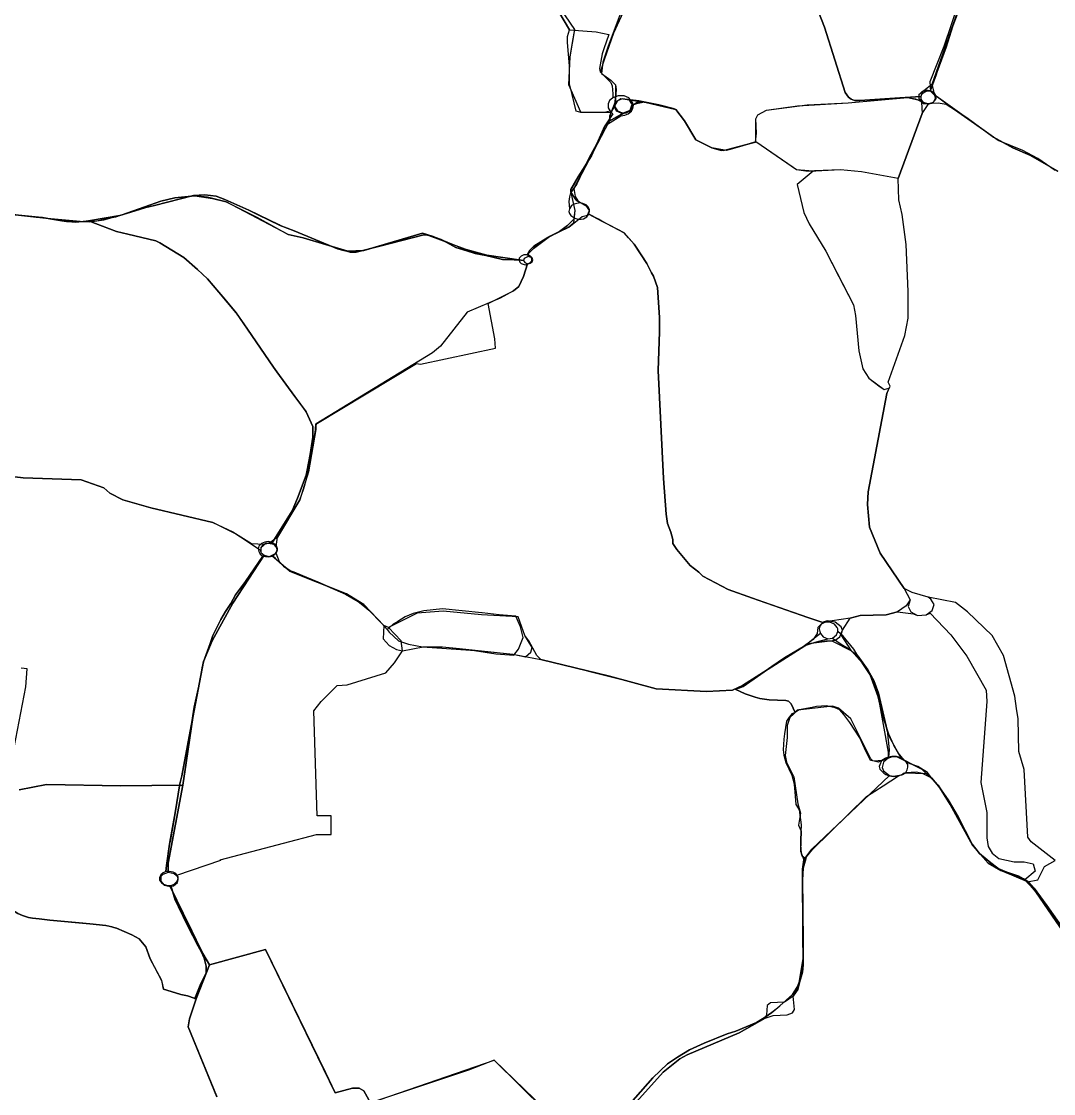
# Model space of a CAD drawing. Extents: x -9.485 to -9.313, y 38.677 to 38.767.
# Drawn here: x -9.35776 to -9.34225, y 38.70017 to 38.71628 of the extents above; entities that cross this region are included whole.
import ezdxf

# ---------------------------------------------------------------- set-up
doc = ezdxf.new("R2010")
doc.units = 0

msp = doc.modelspace()

# ---------------------------------------------------------------- linework, layer by layer
at = {"layer": 'carreira_autocarro'}
for points in [[(-9.349869, 38.717427), (-9.349858, 38.717164), (-9.349838, 38.717034), (-9.349788, 38.716714), (-9.349778, 38.716624), (-9.349738, 38.716554), (-9.349678, 38.716424), (-9.349518, 38.716154), (-9.349118, 38.716124), (-9.348928, 38.716084), (-9.349002, 38.71587)], [(-9.344043, 38.715389), (-9.343998, 38.715514), (-9.343858, 38.715894), (-9.343758, 38.716214), (-9.343678, 38.716424), (-9.343608, 38.716564), (-9.343568, 38.716634), (-9.343368, 38.716724), (-9.343298, 38.716734), (-9.343228, 38.716764), (-9.343188, 38.716804), (-9.343178, 38.716854), (-9.343188, 38.716884), (-9.343138, 38.716984), (-9.343128, 38.717104), (-9.343098, 38.717174), (-9.343058, 38.717244), (-9.342998, 38.717294), (-9.342898, 38.717354), (-9.342699, 38.717417)], [(-9.342662, 38.71743), (-9.342678, 38.717424), (-9.342898, 38.717354), (-9.342998, 38.717294), (-9.343058, 38.717244), (-9.343098, 38.717174), (-9.343128, 38.717104), (-9.343228, 38.717014), (-9.343288, 38.716924), (-9.343348, 38.716914), (-9.343398, 38.716894), (-9.343438, 38.716864), (-9.343458, 38.716824), (-9.343458, 38.716784), (-9.343528, 38.716734), (-9.343568, 38.716634), (-9.343608, 38.716564), (-9.343678, 38.716424), (-9.343758, 38.716214), (-9.343858, 38.715894), (-9.343998, 38.715514), (-9.344011, 38.715478)], [(-9.34863, 38.71661), (-9.34889, 38.71604), (-9.34902, 38.71567), (-9.34904, 38.7155), (-9.3489, 38.7154), (-9.34883, 38.71533), (-9.34883, 38.71506), (-9.3489, 38.71491), (-9.34892, 38.71479), (-9.34922, 38.71424), (-9.34941, 38.71384), (-9.3495, 38.71371), (-9.34944, 38.71344), (-9.349448, 38.713365), (-9.34946, 38.71325), (-9.34953, 38.71319), (-9.34982, 38.71305), (-9.35006, 38.71287), (-9.35014, 38.71279), (-9.35014, 38.71275), (-9.3502, 38.71272), (-9.35021, 38.71269), (-9.35076, 38.71277), (-9.35113, 38.71287), (-9.35157, 38.71305), (-9.35173, 38.7131), (-9.35261, 38.71284), (-9.35285, 38.71283), (-9.35352, 38.71303), (-9.35375, 38.71308), (-9.35468, 38.71357), (-9.35496, 38.71364), (-9.35515, 38.71366), (-9.35545, 38.71363), (-9.35566, 38.71358), (-9.35634, 38.71334), (-9.35663, 38.71328), (-9.35682, 38.71327), (-9.357536, 38.713333), (-9.35933, 38.71357)], [(-9.3578, 38.71337), (-9.35698, 38.71328), (-9.35673, 38.71327), (-9.35652, 38.7133), (-9.35623, 38.71338), (-9.35566, 38.71358), (-9.35545, 38.71363), (-9.35515, 38.71366), (-9.354884, 38.713621), (-9.35468, 38.71357), (-9.35422, 38.71334), (-9.35375, 38.71308), (-9.35352, 38.71303), (-9.35285, 38.71283), (-9.35261, 38.71284), (-9.35173, 38.7131), (-9.351, 38.71283), (-9.35076, 38.71277), (-9.35021, 38.71269), (-9.35019, 38.71266), (-9.35015, 38.71264), (-9.35011, 38.71265), (-9.35008, 38.71267), (-9.35007, 38.7127), (-9.35008, 38.71273), (-9.35014, 38.71275), (-9.35014, 38.71279), (-9.35006, 38.71287), (-9.34982, 38.71305), (-9.34953, 38.71319), (-9.34933, 38.71335), (-9.34925, 38.71337), (-9.34922, 38.71344), (-9.34926, 38.7135), (-9.34938, 38.71357), (-9.34943, 38.71365), (-9.34945, 38.71377), (-9.34922, 38.71424), (-9.34892, 38.71479), (-9.34869, 38.71491), (-9.3486, 38.71494), (-9.34857, 38.71502), (-9.34862, 38.7151), (-9.34873, 38.71512), (-9.3488, 38.71509), (-9.34883, 38.71506), (-9.3489, 38.71491), (-9.34935, 38.71492), (-9.34953, 38.71533), (-9.34951, 38.71575), (-9.349474, 38.715964), (-9.34944, 38.71616), (-9.34972, 38.71657)], [(-9.35779, 38.70473), (-9.35738, 38.70481), (-9.35626, 38.70479), (-9.35533, 38.7048), (-9.35519, 38.70575), (-9.35502, 38.70666), (-9.35489, 38.70697), (-9.35458, 38.70754), (-9.35411, 38.70826), (-9.35403, 38.70824), (-9.35395, 38.70827), (-9.35391, 38.70833), (-9.35393, 38.70839), (-9.35391, 38.70853), (-9.35357, 38.70909), (-9.35351, 38.70926), (-9.35344, 38.70951), (-9.353342, 38.710078), (-9.35333, 38.71023), (-9.35182, 38.71114), (-9.35176, 38.71113), (-9.35063, 38.71137), (-9.35064, 38.71151), (-9.35074, 38.71204), (-9.35036, 38.71223), (-9.35028, 38.7123), (-9.35021, 38.71245), (-9.35015, 38.71264), (-9.35008, 38.71267), (-9.35008, 38.71273), (-9.35014, 38.71275), (-9.35014, 38.71279), (-9.35006, 38.71287), (-9.34982, 38.71305), (-9.34953, 38.71319), (-9.34933, 38.71335), (-9.34925, 38.71337), (-9.34922, 38.71344), (-9.34926, 38.7135), (-9.34938, 38.71357), (-9.34943, 38.71365), (-9.34945, 38.71377), (-9.34892, 38.71479), (-9.34871, 38.71491), (-9.34861, 38.71495), (-9.348582, 38.715023), (-9.348423, 38.715079), (-9.34792, 38.71496), (-9.34779, 38.71479), (-9.34762, 38.7145), (-9.34738, 38.71438), (-9.34721, 38.71434), (-9.346725, 38.714469), (-9.34671, 38.7146), (-9.34672, 38.71482), (-9.34669, 38.71488), (-9.34656, 38.71495), (-9.34595, 38.71503), (-9.34533, 38.71506), (-9.34444, 38.71514), (-9.34426, 38.7151), (-9.3442, 38.71505), (-9.34412, 38.71505), (-9.34405, 38.71507), (-9.34402, 38.71513), (-9.34407, 38.71534), (-9.34363, 38.71659)], [(-9.34363, 38.71659), (-9.34407, 38.71534), (-9.34427, 38.71518), (-9.34427, 38.71512), (-9.34423, 38.71507), (-9.34422, 38.7149), (-9.34458, 38.71392), (-9.34513, 38.71402), (-9.34545, 38.71405), (-9.34586, 38.71403), (-9.34611, 38.71405), (-9.34672, 38.71447), (-9.34716, 38.71434), (-9.34738, 38.71438), (-9.34762, 38.7145), (-9.34779, 38.71479), (-9.34792, 38.71496), (-9.347961, 38.714971), (-9.34818, 38.71503), (-9.34875, 38.71512), (-9.34884, 38.71506), (-9.34892, 38.71486), (-9.34892, 38.71479), (-9.34922, 38.71424), (-9.349413, 38.713834), (-9.3495, 38.71371), (-9.34944, 38.71344), (-9.34946, 38.71325), (-9.34953, 38.71319), (-9.34982, 38.71305), (-9.35006, 38.71287), (-9.35014, 38.71279), (-9.35014, 38.71275), (-9.3502, 38.71272), (-9.35021, 38.71269), (-9.35019, 38.71266), (-9.35015, 38.71264), (-9.35021, 38.71245), (-9.35028, 38.7123), (-9.35036, 38.71223), (-9.35056, 38.71212), (-9.35106, 38.71191), (-9.35146, 38.7114), (-9.35158, 38.7113), (-9.35333, 38.71023), (-9.35333, 38.71015), (-9.35344, 38.70951), (-9.35357, 38.70909), (-9.35391, 38.70853), (-9.354013, 38.708452), (-9.35411, 38.70842), (-9.35416, 38.70837), (-9.35416, 38.7083), (-9.35411, 38.70826), (-9.35458, 38.70754), (-9.35489, 38.70697), (-9.35502, 38.70666), (-9.35518, 38.70582), (-9.35533, 38.7048), (-9.35626, 38.70479), (-9.35738, 38.70481), (-9.35779, 38.70473)], [(-9.34363, 38.71659), (-9.34407, 38.71534), (-9.34427, 38.71518), (-9.34427, 38.71512), (-9.34423, 38.71507), (-9.34422, 38.7149), (-9.34458, 38.71392), (-9.34513, 38.71402), (-9.34545, 38.71405), (-9.34586, 38.71403), (-9.3461, 38.71383), (-9.346, 38.71341), (-9.34592, 38.71324), (-9.34567, 38.71283), (-9.345473, 38.71245), (-9.34525, 38.71202), (-9.34522, 38.71186), (-9.34517, 38.71133), (-9.34511, 38.71106), (-9.34502, 38.71092), (-9.34485, 38.71079), (-9.34479, 38.71075), (-9.34472, 38.71077), (-9.34475, 38.71069), (-9.34503, 38.70921), (-9.34504, 38.70902), (-9.34501, 38.70868), (-9.34485, 38.70829), (-9.34449, 38.70776), (-9.3444, 38.70759), (-9.34446, 38.7075), (-9.34459, 38.70741), (-9.34476, 38.70736), (-9.34515, 38.70735), (-9.3453, 38.70731), (-9.34571, 38.70725), (-9.34579, 38.70717), (-9.3458, 38.70708), (-9.34586, 38.70699), (-9.346043, 38.706855), (-9.34692, 38.7063), (-9.34707, 38.70623), (-9.34746, 38.70621), (-9.34822, 38.70625), (-9.348531, 38.706334), (-9.34995, 38.70669), (-9.35001, 38.70675), (-9.35013, 38.70697), (-9.35019, 38.70705), (-9.35029, 38.70733), (-9.35084, 38.70736), (-9.35142, 38.70742), (-9.35181, 38.70739), (-9.35224, 38.70717), (-9.35231, 38.7072), (-9.35261, 38.70752), (-9.35287, 38.70768), (-9.35373, 38.70802), (-9.35388, 38.70816), (-9.35393, 38.70829), (-9.35391, 38.70836), (-9.35396, 38.70842), (-9.35408, 38.70844), (-9.35416, 38.70837), (-9.35416, 38.7083), (-9.35411, 38.70826), (-9.35458, 38.70754), (-9.35489, 38.70697), (-9.35502, 38.70666), (-9.35518, 38.70582), (-9.35528, 38.705139), (-9.35533, 38.7048), (-9.35555, 38.70363), (-9.35555, 38.70349), (-9.35563, 38.70346), (-9.35566, 38.70343), (-9.35566, 38.70336), (-9.35561, 38.7033), (-9.35552, 38.70328), (-9.35503, 38.70227), (-9.35493, 38.7021), (-9.35513, 38.70159), (-9.35523, 38.70129), (-9.35525, 38.70117), (-9.35482, 38.70012)], [(-9.35482, 38.70012), (-9.35525, 38.70117), (-9.35523, 38.70129), (-9.35513, 38.70159), (-9.35493, 38.7021), (-9.35503, 38.70227), (-9.355192, 38.702606), (-9.35552, 38.70328), (-9.35547, 38.70329), (-9.35541, 38.70334), (-9.3554, 38.70342), (-9.35546, 38.70347), (-9.35555, 38.70349), (-9.35555, 38.70363), (-9.35533, 38.7048), (-9.35519, 38.70575), (-9.35507, 38.7064), (-9.35502, 38.70666), (-9.35489, 38.70697), (-9.35458, 38.70754), (-9.35411, 38.70826), (-9.35403, 38.70824), (-9.35399, 38.70825), (-9.35372, 38.70802), (-9.35287, 38.70768), (-9.35261, 38.70752), (-9.35231, 38.7072), (-9.35232, 38.707), (-9.35223, 38.7069), (-9.35212, 38.70684), (-9.35203, 38.70682), (-9.35172, 38.70688), (-9.35143, 38.70688), (-9.351173, 38.706856), (-9.35037, 38.70677), (-9.34995, 38.70669), (-9.34892, 38.70644), (-9.34822, 38.70625), (-9.34746, 38.70621), (-9.34707, 38.70623), (-9.34692, 38.7063), (-9.34593, 38.70693), (-9.34553, 38.70698), (-9.34546, 38.70703), (-9.34542, 38.70713), (-9.3453, 38.70731), (-9.34515, 38.70735), (-9.34476, 38.70736), (-9.34459, 38.70741), (-9.34435, 38.70738), (-9.34429, 38.70735), (-9.34416, 38.70736), (-9.34407, 38.70743), (-9.34404, 38.70752), (-9.34409, 38.7076), (-9.34413, 38.70763), (-9.34437, 38.7077), (-9.34449, 38.70776), (-9.34485, 38.70829), (-9.34501, 38.70868), (-9.34504, 38.70902), (-9.34503, 38.70921), (-9.344882, 38.70998), (-9.34475, 38.71069), (-9.3447, 38.7108), (-9.34473, 38.71086), (-9.34448, 38.71156), (-9.34443, 38.71182), (-9.34443, 38.71222), (-9.34446, 38.71293), (-9.34452, 38.71338), (-9.34457, 38.7136), (-9.34458, 38.71392), (-9.34422, 38.7149), (-9.34412, 38.71505), (-9.34405, 38.71507), (-9.34402, 38.71513), (-9.34407, 38.71534), (-9.34363, 38.71659)], [(-9.34218, 38.71403), (-9.3426, 38.71427), (-9.34286, 38.71438), (-9.34315, 38.71454), (-9.34401, 38.71516), (-9.34404, 38.71521), (-9.34411, 38.71524), (-9.34415, 38.71525), (-9.34422, 38.71523), (-9.34427, 38.71518), (-9.34427, 38.71512), (-9.34423, 38.71507), (-9.34422, 38.7149), (-9.34458, 38.71392), (-9.34513, 38.71402), (-9.34545, 38.71405), (-9.345816, 38.714032), (-9.34597, 38.71403), (-9.34611, 38.71405), (-9.34672, 38.71447), (-9.34716, 38.71434), (-9.34738, 38.71438), (-9.34762, 38.7145), (-9.34779, 38.71479), (-9.34792, 38.71496), (-9.34818, 38.71503), (-9.34848, 38.71509), (-9.34873, 38.71512), (-9.3488, 38.71509), (-9.3489, 38.71491), (-9.34935, 38.71492), (-9.34953, 38.71533), (-9.34951, 38.71575), (-9.34944, 38.71616), (-9.34972, 38.71657)], [(-9.34218, 38.71403), (-9.3426, 38.71427), (-9.34286, 38.71438), (-9.34315, 38.71454), (-9.34401, 38.71516), (-9.34404, 38.71521), (-9.34411, 38.71524), (-9.34422, 38.71523), (-9.34427, 38.71518), (-9.34427, 38.71512), (-9.34423, 38.71507), (-9.34422, 38.7149), (-9.34458, 38.71392), (-9.34513, 38.71402), (-9.34545, 38.71405), (-9.345818, 38.714032), (-9.34597, 38.71403), (-9.34611, 38.71405), (-9.34672, 38.71447), (-9.34716, 38.71434), (-9.34738, 38.71438), (-9.34762, 38.7145), (-9.34779, 38.71479), (-9.34792, 38.71496), (-9.34818, 38.71503), (-9.34848, 38.71509), (-9.34873, 38.71512), (-9.3488, 38.71509), (-9.3489, 38.71491), (-9.34935, 38.71492), (-9.34953, 38.71533), (-9.34951, 38.71575), (-9.34944, 38.71616), (-9.34972, 38.71657)], [(-9.34919, 38.69929), (-9.34811, 38.70049), (-9.34786, 38.70069), (-9.34775, 38.70075), (-9.34697, 38.70108), (-9.34658, 38.7013), (-9.34646, 38.70134), (-9.34625, 38.70135), (-9.34617, 38.70138), (-9.34614, 38.70143), (-9.34616, 38.70163), (-9.34609, 38.70173), (-9.346079, 38.701775), (-9.34601, 38.70219), (-9.34602, 38.70354), (-9.346, 38.70368), (-9.34588, 38.70384), (-9.34471, 38.70495), (-9.34465, 38.70494), (-9.34453, 38.70496), (-9.34449, 38.70499), (-9.34415, 38.70498), (-9.34398, 38.7048), (-9.3438, 38.70451), (-9.34346, 38.70389), (-9.34323, 38.70363), (-9.34304, 38.70352), (-9.34268, 38.70338), (-9.34264, 38.70335), (-9.34248, 38.70338), (-9.34238, 38.70358), (-9.34222, 38.70367), (-9.34258, 38.70395), (-9.34263, 38.70402), (-9.34269, 38.70504), (-9.34277, 38.70531), (-9.34278, 38.7058), (-9.342803, 38.705957), (-9.34283, 38.70614), (-9.343, 38.70675), (-9.34317, 38.70705), (-9.34354, 38.70741), (-9.34372, 38.70755), (-9.34413, 38.70763), (-9.34437, 38.7077), (-9.34449, 38.70776), (-9.34485, 38.70829), (-9.34501, 38.70868), (-9.34504, 38.70902), (-9.34503, 38.70921), (-9.34475, 38.71069), (-9.3447, 38.7108), (-9.34473, 38.71086), (-9.34448, 38.71156), (-9.34443, 38.71182), (-9.34443, 38.71222), (-9.34446, 38.71293), (-9.34452, 38.71338), (-9.34457, 38.7136), (-9.34458, 38.71392), (-9.344494, 38.714153), (-9.34422, 38.7149), (-9.34412, 38.71505), (-9.34405, 38.71507), (-9.34402, 38.71513), (-9.34407, 38.71534), (-9.34363, 38.71659)], [(-9.34363, 38.71659), (-9.34407, 38.71534), (-9.34427, 38.71518), (-9.34427, 38.71512), (-9.34423, 38.71507), (-9.34422, 38.7149), (-9.34458, 38.71392), (-9.34513, 38.71402), (-9.34545, 38.71405), (-9.34586, 38.71403), (-9.3461, 38.71383), (-9.346, 38.71341), (-9.34592, 38.71324), (-9.34567, 38.71283), (-9.34525, 38.71202), (-9.34522, 38.71186), (-9.34517, 38.71133), (-9.34511, 38.71106), (-9.345066, 38.710992), (-9.34502, 38.71092), (-9.34479, 38.71075), (-9.34472, 38.71077), (-9.34475, 38.71069), (-9.34503, 38.70921), (-9.34504, 38.70902), (-9.34501, 38.70868), (-9.34485, 38.70829), (-9.34449, 38.70776), (-9.3444, 38.70759), (-9.34443, 38.70749), (-9.34439, 38.70741), (-9.34429, 38.70735), (-9.34416, 38.70736), (-9.3441, 38.70739), (-9.34379, 38.70706), (-9.34355, 38.70674), (-9.34326, 38.70623), (-9.34325, 38.70606), (-9.34334, 38.70484), (-9.34325, 38.70439), (-9.34325, 38.70401), (-9.34323, 38.70388), (-9.34317, 38.70378), (-9.34307, 38.7037), (-9.34284, 38.70365), (-9.34269, 38.70365), (-9.34255, 38.70362), (-9.34252, 38.70351), (-9.34268, 38.70338), (-9.342946, 38.703482), (-9.34323, 38.70363), (-9.34346, 38.70389), (-9.3438, 38.70451), (-9.34398, 38.7048), (-9.34422, 38.70504), (-9.3446, 38.70523), (-9.34467, 38.70523), (-9.34488, 38.70515), (-9.34496, 38.70517), (-9.34499, 38.7052), (-9.34529, 38.7058), (-9.34548, 38.70596), (-9.34557, 38.70599), (-9.3461, 38.70593), (-9.34621, 38.70582), (-9.34625, 38.7057), (-9.34625, 38.70552), (-9.34628, 38.70525), (-9.34626, 38.70515), (-9.34615, 38.70493), (-9.34609, 38.70452), (-9.34605, 38.70438), (-9.34608, 38.7042), (-9.34604, 38.70411), (-9.34605, 38.70381), (-9.346, 38.70368), (-9.34602, 38.7035), (-9.34601, 38.70219), (-9.34605, 38.70189), (-9.34609, 38.70173), (-9.34616, 38.70163), (-9.34629, 38.70154), (-9.3465, 38.70153), (-9.34655, 38.70149), (-9.34656, 38.70135), (-9.34658, 38.7013), (-9.346703, 38.70123), (-9.34697, 38.70108), (-9.34775, 38.70075), (-9.34786, 38.70069), (-9.34811, 38.70049), (-9.34919, 38.69929)], [(-9.344011, 38.715478), (-9.344098, 38.715234), (-9.344148, 38.715234), (-9.344188, 38.715214), (-9.344228, 38.715184), (-9.344238, 38.715154), (-9.344558, 38.715134), (-9.345158, 38.715094), (-9.345168, 38.715094), (-9.345233, 38.715094), (-9.345238, 38.715094), (-9.345288, 38.715114), (-9.345328, 38.715144), (-9.345378, 38.715214), (-9.345688, 38.716194), (-9.345878, 38.716684)], [(-9.345878, 38.716684), (-9.345688, 38.716194), (-9.345378, 38.715214), (-9.345328, 38.715144), (-9.345288, 38.715114), (-9.345238, 38.715094), (-9.345233, 38.715094), (-9.345168, 38.715094), (-9.345158, 38.715094), (-9.344558, 38.715134), (-9.344238, 38.715154), (-9.344238, 38.715114), (-9.344218, 38.715084), (-9.344188, 38.715064), (-9.344148, 38.715054), (-9.344108, 38.715044), (-9.344058, 38.715064), (-9.344028, 38.715094), (-9.344008, 38.715124), (-9.344008, 38.715154), (-9.344028, 38.715194), (-9.344058, 38.715214), (-9.344098, 38.715234), (-9.344043, 38.715389)], [(-9.34222, 38.71404), (-9.34248, 38.71422), (-9.34271, 38.71434), (-9.34308, 38.71449), (-9.34404, 38.71518), (-9.34409, 38.71523), (-9.3441, 38.71538), (-9.34389, 38.71591), (-9.34367, 38.71656)], [(-9.349167, 38.714914), (-9.349228, 38.714914), (-9.349348, 38.714914), (-9.349418, 38.714934), (-9.349478, 38.715184), (-9.349518, 38.715344), (-9.349518, 38.715614), (-9.349548, 38.715964), (-9.349548, 38.716054), (-9.349518, 38.716154), (-9.349678, 38.716424), (-9.349727, 38.71653)], [(-9.34876, 38.71639), (-9.348996, 38.71572), (-9.34905, 38.71555), (-9.34904, 38.7155), (-9.3489, 38.7154), (-9.34883, 38.71533), (-9.34882, 38.71525), (-9.34885, 38.715), (-9.34882, 38.71494), (-9.34875, 38.71491), (-9.34867, 38.71491), (-9.34861, 38.71495), (-9.348583, 38.715016), (-9.348443, 38.715083), (-9.34792, 38.71496), (-9.34779, 38.71479), (-9.34762, 38.7145), (-9.34738, 38.71438), (-9.34721, 38.71434), (-9.34672, 38.71447), (-9.34672, 38.71447), (-9.34672, 38.71482), (-9.34669, 38.71488), (-9.34656, 38.71495), (-9.34595, 38.71503), (-9.34533, 38.71506), (-9.34444, 38.71514), (-9.34432, 38.71512), (-9.34416, 38.71505), (-9.34398, 38.71506), (-9.34386, 38.71504), (-9.34355, 38.71484), (-9.34315, 38.71454), (-9.34286, 38.71438), (-9.3426, 38.71427), (-9.34218, 38.71403)], [(-9.34876, 38.71639), (-9.348942, 38.715894), (-9.34902, 38.71567), (-9.34904, 38.7155), (-9.3489, 38.7154), (-9.34883, 38.71533), (-9.34882, 38.71526), (-9.34884, 38.715), (-9.3488, 38.71494), (-9.34873, 38.71491), (-9.34865, 38.71492), (-9.3486, 38.71494), (-9.348576, 38.715035), (-9.348393, 38.715073), (-9.34792, 38.71496), (-9.34779, 38.71479), (-9.34762, 38.7145), (-9.34738, 38.71438), (-9.34721, 38.71434), (-9.34672, 38.71447), (-9.34672, 38.71482), (-9.34669, 38.71488), (-9.34656, 38.71495), (-9.34595, 38.71503), (-9.34533, 38.71506), (-9.34444, 38.71514), (-9.34432, 38.71512), (-9.34416, 38.71505), (-9.34398, 38.71506), (-9.34386, 38.71504), (-9.34355, 38.71484), (-9.34315, 38.71454), (-9.34286, 38.71438), (-9.3426, 38.71427), (-9.342294, 38.714095), (-9.34218, 38.71403)], [(-9.349002, 38.71587), (-9.349028, 38.715794), (-9.349068, 38.715574), (-9.349058, 38.715524), (-9.349018, 38.715484), (-9.348928, 38.715394), (-9.348898, 38.715364), (-9.348878, 38.715314), (-9.348868, 38.715194), (-9.348868, 38.715134), (-9.3489, 38.715109), (-9.348905, 38.715105), (-9.348918, 38.715094), (-9.348938, 38.715044), (-9.348938, 38.714984), (-9.348908, 38.714934), (-9.348868, 38.714894), (-9.348988, 38.714714), (-9.349188, 38.714264), (-9.349388, 38.713944), (-9.349446, 38.713844)], [(-9.34218, 38.71403), (-9.3426, 38.71427), (-9.34286, 38.71438), (-9.34315, 38.71454), (-9.343733, 38.714952), (-9.34401, 38.71516), (-9.34407, 38.71523), (-9.34415, 38.71525), (-9.34422, 38.71523), (-9.34427, 38.71518), (-9.34427, 38.71512), (-9.34423, 38.71507), (-9.34422, 38.7149), (-9.34458, 38.71392), (-9.34513, 38.71402), (-9.34545, 38.71405), (-9.34597, 38.71403), (-9.34611, 38.71405), (-9.34616, 38.714085), (-9.34672, 38.71447), (-9.34716, 38.71434), (-9.34738, 38.71438), (-9.34762, 38.7145), (-9.34779, 38.71479), (-9.34792, 38.71496), (-9.34833, 38.71506), (-9.34873, 38.71512), (-9.3488, 38.71509), (-9.34883, 38.71506), (-9.3489, 38.71491), (-9.34892, 38.71479), (-9.34922, 38.71424), (-9.349415, 38.713832), (-9.3495, 38.71371), (-9.34944, 38.71344), (-9.34946, 38.71325), (-9.34953, 38.71319), (-9.34982, 38.71305), (-9.35006, 38.71287), (-9.35014, 38.71279), (-9.35014, 38.71275), (-9.3502, 38.71272), (-9.35021, 38.71269), (-9.35019, 38.71266), (-9.35015, 38.71264), (-9.35021, 38.71245), (-9.35028, 38.7123), (-9.35036, 38.71223), (-9.35056, 38.71212), (-9.35106, 38.71191), (-9.35146, 38.7114), (-9.35158, 38.7113), (-9.353326, 38.710233), (-9.35344, 38.70951), (-9.35357, 38.70909), (-9.35391, 38.70853), (-9.35403, 38.70844), (-9.35411, 38.70842), (-9.35416, 38.70837), (-9.35416, 38.7083), (-9.35411, 38.70826), (-9.35403, 38.70824), (-9.35399, 38.70825), (-9.35373, 38.70802), (-9.35287, 38.70768), (-9.35261, 38.70752), (-9.35231, 38.7072), (-9.35232, 38.707), (-9.35223, 38.7069), (-9.35212, 38.70684), (-9.35203, 38.70682), (-9.35172, 38.70688), (-9.35143, 38.70688), (-9.35037, 38.70677), (-9.34995, 38.70669), (-9.34892, 38.70644), (-9.34822, 38.70625), (-9.34746, 38.70621), (-9.34707, 38.70623), (-9.34692, 38.7063), (-9.346513, 38.70656), (-9.34593, 38.70693), (-9.34567, 38.70697), (-9.34558, 38.70697), (-9.34528, 38.70682), (-9.34512, 38.70664), (-9.345, 38.70646), (-9.34488, 38.70613), (-9.34473, 38.7053), (-9.34473, 38.70521), (-9.3448, 38.70515), (-9.34482, 38.70507), (-9.3448, 38.70502), (-9.34471, 38.70495), (-9.34465, 38.70494), (-9.34453, 38.70496), (-9.34449, 38.70499), (-9.34415, 38.70498), (-9.34398, 38.7048), (-9.3438, 38.70451), (-9.34346, 38.70389), (-9.34323, 38.70363), (-9.34304, 38.70352), (-9.34268, 38.70338), (-9.34249, 38.70318), (-9.34203, 38.7025)], [(-9.34203, 38.7025), (-9.34251, 38.7032), (-9.34264, 38.70335), (-9.34304, 38.70352), (-9.34323, 38.70363), (-9.34346, 38.70389), (-9.3438, 38.70451), (-9.34398, 38.7048), (-9.34422, 38.70504), (-9.34449, 38.70518), (-9.34458, 38.70529), (-9.3447, 38.70551), (-9.34482, 38.70587), (-9.34488, 38.70613), (-9.345, 38.70646), (-9.34512, 38.70664), (-9.34528, 38.70682), (-9.34544, 38.70706), (-9.34542, 38.70713), (-9.34544, 38.70718), (-9.34553, 38.70725), (-9.34565, 38.70727), (-9.34571, 38.70725), (-9.34579, 38.70717), (-9.3458, 38.70708), (-9.34586, 38.70699), (-9.34602, 38.70687), (-9.34692, 38.7063), (-9.34707, 38.70623), (-9.347329, 38.706217), (-9.34746, 38.70621), (-9.34822, 38.70625), (-9.34892, 38.70644), (-9.34995, 38.70669), (-9.35001, 38.70675), (-9.35013, 38.70697), (-9.35019, 38.70705), (-9.35029, 38.70733), (-9.35084, 38.70736), (-9.35142, 38.70742), (-9.35181, 38.70739), (-9.35224, 38.70717), (-9.35231, 38.7072), (-9.35261, 38.70752), (-9.35287, 38.70768), (-9.35373, 38.70802), (-9.35388, 38.70816), (-9.35393, 38.70829), (-9.35391, 38.70833), (-9.35393, 38.70839), (-9.35391, 38.70853), (-9.35357, 38.70909), (-9.35351, 38.70926), (-9.35344, 38.70951), (-9.35333, 38.71015), (-9.35333, 38.71023), (-9.352546, 38.710703), (-9.35182, 38.71114), (-9.35176, 38.71113), (-9.35063, 38.71137), (-9.35064, 38.71151), (-9.35074, 38.71204), (-9.35036, 38.71223), (-9.35028, 38.7123), (-9.35021, 38.71245), (-9.35015, 38.71264), (-9.35008, 38.71267), (-9.35008, 38.71273), (-9.35014, 38.71275), (-9.35014, 38.71279), (-9.35006, 38.71287), (-9.34982, 38.71305), (-9.34953, 38.71319), (-9.34933, 38.71335), (-9.34925, 38.71337), (-9.34922, 38.71344), (-9.34926, 38.7135), (-9.34938, 38.71357), (-9.34943, 38.71365), (-9.34945, 38.71377), (-9.34892, 38.71479), (-9.34869, 38.71491), (-9.3486, 38.71494), (-9.348572, 38.715024), (-9.348471, 38.715088), (-9.34792, 38.71496), (-9.34779, 38.71479), (-9.34762, 38.7145), (-9.34738, 38.71438), (-9.34724, 38.71434), (-9.347103, 38.714361), (-9.34672, 38.71447), (-9.34672, 38.71482), (-9.34669, 38.71488), (-9.34656, 38.71495), (-9.346095, 38.715011), (-9.34533, 38.71506), (-9.34444, 38.71514), (-9.34432, 38.71512), (-9.34416, 38.71505), (-9.34398, 38.71506), (-9.34386, 38.71504), (-9.34355, 38.71484), (-9.34315, 38.71454), (-9.34286, 38.71438), (-9.3426, 38.71427), (-9.34218, 38.71403)], [(-9.349358, 38.713554), (-9.349408, 38.713584), (-9.349438, 38.713624), (-9.349498, 38.713724), (-9.349498, 38.713754), (-9.349388, 38.713944), (-9.349188, 38.714264), (-9.348988, 38.714714), (-9.348748, 38.714864), (-9.348688, 38.714874), (-9.348638, 38.714894), (-9.348588, 38.714934), (-9.348568, 38.714974), (-9.348558, 38.715024), (-9.348578, 38.715074), (-9.348628, 38.715134), (-9.348698, 38.715164), (-9.348788, 38.715164), (-9.348868, 38.715134), (-9.348893, 38.715114), (-9.348905, 38.715105), (-9.348918, 38.715094), (-9.348938, 38.715044), (-9.348938, 38.714984), (-9.348908, 38.714934), (-9.348998, 38.714914), (-9.349128, 38.714914), (-9.349167, 38.714914)], [(-9.349228, 38.713384), (-9.349218, 38.713424), (-9.349218, 38.713454), (-9.349238, 38.713494), (-9.349268, 38.713524), (-9.349318, 38.713544), (-9.349358, 38.713554), (-9.349408, 38.713584), (-9.349438, 38.713624), (-9.349498, 38.713724), (-9.349498, 38.713754), (-9.349388, 38.713944), (-9.349188, 38.714264), (-9.348988, 38.714714), (-9.348748, 38.714864), (-9.348688, 38.714874), (-9.348638, 38.714894), (-9.348588, 38.714934), (-9.348568, 38.714974), (-9.348558, 38.715024), (-9.348578, 38.715074), (-9.348628, 38.715134), (-9.348698, 38.715164), (-9.348788, 38.715164), (-9.348868, 38.715134), (-9.348893, 38.715114), (-9.3489, 38.715109), (-9.348918, 38.715094), (-9.348938, 38.715044), (-9.348938, 38.714984), (-9.348908, 38.714934), (-9.348998, 38.714914), (-9.349128, 38.714914), (-9.349167, 38.714914)], [(-9.349446, 38.713844), (-9.349498, 38.713754), (-9.349498, 38.713724), (-9.349518, 38.713644), (-9.349528, 38.713574), (-9.349518, 38.713464), (-9.349528, 38.713424), (-9.349518, 38.713394), (-9.349498, 38.713364), (-9.349438, 38.713324), (-9.349378, 38.713304), (-9.349308, 38.713314), (-9.349258, 38.713344), (-9.349228, 38.713384), (-9.349084, 38.713308), (-9.348963, 38.713244), (-9.348698, 38.713104), (-9.348548, 38.712934), (-9.348518, 38.712888)], [(-9.353884, 38.713222), (-9.354338, 38.713444), (-9.354698, 38.713604), (-9.354828, 38.713654), (-9.354998, 38.713674), (-9.355168, 38.713664), (-9.355757, 38.713517), (-9.355888, 38.713484), (-9.356048, 38.713434), (-9.356278, 38.713364), (-9.356748, 38.713284), (-9.356822, 38.713275), (-9.356828, 38.713274), (-9.356938, 38.713264), (-9.357058, 38.713273), (-9.357078, 38.713274), (-9.357113, 38.713279), (-9.357148, 38.713284), (-9.357328, 38.713314), (-9.357438, 38.713334), (-9.357447, 38.713335)], [(-9.356748, 38.713284), (-9.356278, 38.713364), (-9.356048, 38.713434), (-9.355888, 38.713484), (-9.355757, 38.713517), (-9.355168, 38.713664), (-9.354998, 38.713674), (-9.354828, 38.713654), (-9.354698, 38.713604), (-9.354338, 38.713444), (-9.354211, 38.713382)], [(-9.357447, 38.713335), (-9.357948, 38.713384), (-9.358488, 38.713464), (-9.358918, 38.713524), (-9.359068, 38.713554), (-9.359338, 38.713574), (-9.359468, 38.713564), (-9.359748, 38.713504), (-9.360428, 38.713344), (-9.360638, 38.713314), (-9.360766, 38.713322), (-9.360958, 38.713334), (-9.361194, 38.713334), (-9.361308, 38.713334)], [(-9.361032, 38.713334), (-9.360958, 38.713334), (-9.360766, 38.713322), (-9.360638, 38.713314), (-9.360428, 38.713344), (-9.359748, 38.713504), (-9.359468, 38.713564), (-9.359338, 38.713574), (-9.359068, 38.713554), (-9.358918, 38.713524), (-9.358488, 38.713464), (-9.357948, 38.713384), (-9.357438, 38.713334), (-9.357328, 38.713314), (-9.357148, 38.713284), (-9.357078, 38.713274), (-9.357065, 38.713273), (-9.357058, 38.713273), (-9.356938, 38.713264), (-9.356845, 38.713273)], [(-9.348633, 38.71303), (-9.348698, 38.713104), (-9.349033, 38.713281), (-9.349084, 38.713308), (-9.349228, 38.713384), (-9.349218, 38.713424), (-9.349218, 38.713454), (-9.349238, 38.713494), (-9.349268, 38.713524), (-9.349318, 38.713544), (-9.349358, 38.713554), (-9.349408, 38.713544), (-9.349448, 38.713534), (-9.349488, 38.713514), (-9.349518, 38.713464), (-9.349528, 38.713424), (-9.349518, 38.713394), (-9.349498, 38.713364), (-9.349438, 38.713324), (-9.349548, 38.713214), (-9.349668, 38.713124), (-9.349848, 38.713034), (-9.350058, 38.712904), (-9.350118, 38.712844), (-9.350158, 38.712774), (-9.350208, 38.712774), (-9.350248, 38.712754), (-9.350278, 38.712724), (-9.350278, 38.712694), (-9.350352, 38.712697), (-9.350403, 38.712699), (-9.350528, 38.712704), (-9.350778, 38.712764), (-9.350938, 38.712794), (-9.35098, 38.712807)], [(-9.354523, 38.711896), (-9.354528, 38.711904), (-9.354788, 38.712214), (-9.354958, 38.712414), (-9.355108, 38.712554), (-9.355318, 38.712734), (-9.355678, 38.712954), (-9.355738, 38.712984), (-9.356158, 38.713084), (-9.356328, 38.713124), (-9.356748, 38.713284), (-9.356768, 38.713282), (-9.356822, 38.713275), (-9.356828, 38.713274), (-9.356938, 38.713264), (-9.357065, 38.713273), (-9.357078, 38.713274), (-9.357113, 38.713279), (-9.357148, 38.713284), (-9.357328, 38.713314), (-9.357438, 38.713334), (-9.357447, 38.713335)], [(-9.354211, 38.713382), (-9.353868, 38.713214), (-9.353658, 38.713134), (-9.353008, 38.712864), (-9.35291, 38.71284), (-9.352888, 38.712834), (-9.352818, 38.712814), (-9.352728, 38.712814), (-9.352368, 38.712904), (-9.351708, 38.713074), (-9.351692, 38.713072), (-9.351618, 38.713064), (-9.351448, 38.713004), (-9.351318, 38.712934), (-9.351228, 38.712884), (-9.351065, 38.712833)], [(-9.351065, 38.712833), (-9.350938, 38.712794), (-9.350778, 38.712764), (-9.350528, 38.712704), (-9.350352, 38.712697), (-9.350345, 38.712697), (-9.350278, 38.712694), (-9.350268, 38.712664), (-9.350248, 38.712644), (-9.350218, 38.712634), (-9.350188, 38.712624), (-9.350128, 38.712644), (-9.350088, 38.712684), (-9.350088, 38.712714), (-9.350098, 38.712744), (-9.350128, 38.712764), (-9.350158, 38.712774), (-9.350118, 38.712844), (-9.350058, 38.712904), (-9.349848, 38.713034), (-9.349668, 38.713124), (-9.349548, 38.713214), (-9.349438, 38.713324), (-9.349378, 38.713304), (-9.349308, 38.713314), (-9.349258, 38.713344), (-9.349228, 38.713384), (-9.349033, 38.713281), (-9.348963, 38.713244), (-9.348698, 38.713104), (-9.348548, 38.712934), (-9.348518, 38.712888)], [(-9.349438, 38.713324), (-9.349548, 38.713214), (-9.349668, 38.713124), (-9.349848, 38.713034), (-9.350058, 38.712904), (-9.350118, 38.712844), (-9.350158, 38.712774), (-9.350208, 38.712774), (-9.350248, 38.712754), (-9.350278, 38.712724), (-9.350278, 38.712694), (-9.350345, 38.712697), (-9.350403, 38.712699), (-9.350528, 38.712704), (-9.350778, 38.712764), (-9.350938, 38.712794), (-9.35098, 38.712807)], [(-9.356845, 38.713273), (-9.356828, 38.713274), (-9.356768, 38.713282), (-9.356748, 38.713284), (-9.356328, 38.713124), (-9.356158, 38.713084), (-9.355738, 38.712984), (-9.355678, 38.712954), (-9.355318, 38.712734), (-9.355108, 38.712554), (-9.354958, 38.712414), (-9.354788, 38.712214), (-9.354697, 38.712105)], [(-9.35098, 38.712807), (-9.351228, 38.712884), (-9.351318, 38.712934), (-9.351448, 38.713004), (-9.351618, 38.713064), (-9.351692, 38.713072), (-9.351708, 38.713074), (-9.352368, 38.712904), (-9.352728, 38.712814), (-9.352818, 38.712814), (-9.352888, 38.712834), (-9.35291, 38.71284), (-9.353008, 38.712864), (-9.353658, 38.713134), (-9.353868, 38.713214), (-9.353884, 38.713222)], [(-9.346599, 38.707555), (-9.346768, 38.707614), (-9.347138, 38.707744), (-9.347518, 38.707944), (-9.347578, 38.708004), (-9.347708, 38.708104), (-9.347908, 38.708344), (-9.347968, 38.708434), (-9.347968, 38.708494), (-9.347998, 38.708604), (-9.348048, 38.708734), (-9.348068, 38.708874), (-9.348108, 38.709414), (-9.348188, 38.711034), (-9.348168, 38.711614), (-9.348168, 38.711834), (-9.348198, 38.712284), (-9.348258, 38.712454), (-9.348288, 38.712504), (-9.348358, 38.712644), (-9.348548, 38.712934), (-9.348633, 38.71303)], [(-9.348518, 38.712888), (-9.348358, 38.712644), (-9.348288, 38.712504), (-9.348258, 38.712454), (-9.348198, 38.712284), (-9.348168, 38.711834), (-9.348168, 38.711614), (-9.348188, 38.711034), (-9.348108, 38.709414), (-9.348068, 38.708874), (-9.348048, 38.708734), (-9.347998, 38.708604), (-9.347968, 38.708494), (-9.347968, 38.708434), (-9.347908, 38.708344), (-9.347708, 38.708104), (-9.347578, 38.708004), (-9.347518, 38.707944), (-9.347138, 38.707744), (-9.346768, 38.707614), (-9.345938, 38.707324), (-9.345698, 38.707244), (-9.345738, 38.707224), (-9.345758, 38.707194), (-9.345768, 38.707154), (-9.345758, 38.707114), (-9.345748, 38.707084), (-9.345708, 38.707034), (-9.345638, 38.707004), (-9.345568, 38.707014), (-9.345508, 38.707064), (-9.345488, 38.707114), (-9.345488, 38.707154), (-9.345498, 38.707174), (-9.345538, 38.707224), (-9.345608, 38.707254), (-9.345658, 38.707254), (-9.345698, 38.707244), (-9.345938, 38.707324), (-9.346599, 38.707555)], [(-9.354697, 38.712105), (-9.354528, 38.711904), (-9.354358, 38.711654), (-9.353968, 38.711084), (-9.353918, 38.711014), (-9.353648, 38.710644), (-9.353478, 38.710414), (-9.353378, 38.710194), (-9.353378, 38.710174)], [(-9.353514, 38.710462), (-9.353648, 38.710644), (-9.353918, 38.711014), (-9.353968, 38.711084), (-9.354358, 38.711654), (-9.354523, 38.711896)], [(-9.353938, 38.708524), (-9.353688, 38.708924), (-9.353608, 38.709114), (-9.353478, 38.709464), (-9.353468, 38.709514), (-9.353418, 38.709774), (-9.353378, 38.710034), (-9.353378, 38.710194), (-9.353478, 38.710414), (-9.353514, 38.710462)], [(-9.353378, 38.710174), (-9.353378, 38.710034), (-9.353418, 38.709774), (-9.353468, 38.709514), (-9.353478, 38.709464), (-9.353608, 38.709114), (-9.353688, 38.708924), (-9.353811, 38.708728)], [(-9.35482, 38.70012), (-9.35525, 38.70117), (-9.35523, 38.70129), (-9.35513, 38.70159), (-9.35493, 38.7021), (-9.35504, 38.70228), (-9.35552, 38.70328), (-9.35547, 38.70329), (-9.35541, 38.70334), (-9.3554, 38.70338), (-9.3554, 38.70342), (-9.35546, 38.70347), (-9.35555, 38.70349), (-9.35555, 38.70363), (-9.355333, 38.704783), (-9.35519, 38.70575), (-9.35502, 38.70666), (-9.35489, 38.70697), (-9.35458, 38.70754), (-9.35411, 38.70826), (-9.35403, 38.70824), (-9.35393, 38.70829), (-9.35391, 38.70836), (-9.35396, 38.70842), (-9.35403, 38.70844), (-9.35411, 38.70842), (-9.3543, 38.70843), (-9.35454, 38.70858), (-9.35488, 38.70875), (-9.35581, 38.70897), (-9.35623, 38.70909), (-9.35643, 38.70919), (-9.35652, 38.70927), (-9.35686, 38.70939), (-9.35773, 38.70942), (-9.35882, 38.70955)], [(-9.35882, 38.70955), (-9.35773, 38.70942), (-9.35686, 38.70939), (-9.35652, 38.70927), (-9.35643, 38.70919), (-9.35623, 38.70909), (-9.35581, 38.70897), (-9.35488, 38.70875), (-9.35458, 38.70861), (-9.354464, 38.708534), (-9.35417, 38.70834), (-9.35416, 38.7083), (-9.35411, 38.70826), (-9.35458, 38.70754), (-9.35489, 38.70697), (-9.35502, 38.70666), (-9.35518, 38.70582), (-9.35533, 38.7048), (-9.35555, 38.70363), (-9.35555, 38.70349), (-9.35563, 38.70346), (-9.35566, 38.70343), (-9.35566, 38.70336), (-9.35561, 38.7033), (-9.35552, 38.70328), (-9.35503, 38.70227), (-9.35493, 38.7021), (-9.35513, 38.70159), (-9.35523, 38.70129), (-9.35525, 38.70117), (-9.354824, 38.700131)], [(-9.353811, 38.708728), (-9.353988, 38.708444), (-9.354028, 38.708458), (-9.354048, 38.708464), (-9.354098, 38.708454), (-9.354148, 38.708434), (-9.354188, 38.708394), (-9.354198, 38.708354), (-9.354188, 38.708314), (-9.354168, 38.708274), (-9.354128, 38.708244), (-9.354048, 38.708234), (-9.353978, 38.708244), (-9.353898, 38.708169), (-9.353818, 38.708094), (-9.353745, 38.708043)], [(-9.352888, 38.707674), (-9.353298, 38.707854), (-9.353468, 38.707924), (-9.353658, 38.708004), (-9.353718, 38.708024), (-9.353818, 38.708094), (-9.353978, 38.708244), (-9.353928, 38.708294), (-9.353908, 38.708354), (-9.353928, 38.708414), (-9.353988, 38.708444), (-9.353938, 38.708524)], [(-9.35482, 38.70012), (-9.35525, 38.70117), (-9.35523, 38.70129), (-9.35513, 38.70159), (-9.35493, 38.7021), (-9.35503, 38.70227), (-9.35552, 38.70328), (-9.35547, 38.70329), (-9.35541, 38.70334), (-9.3554, 38.70342), (-9.35542, 38.70345), (-9.354759, 38.703674), (-9.35477, 38.70368), (-9.35382, 38.703929), (-9.35332, 38.70406), (-9.3531, 38.70406), (-9.3531, 38.70434), (-9.35331, 38.70434), (-9.35336, 38.70592), (-9.35325, 38.70606), (-9.35301, 38.7063), (-9.35286, 38.70631), (-9.35228, 38.70649), (-9.35215, 38.70664), (-9.35203, 38.70682), (-9.35172, 38.70688), (-9.35143, 38.70688), (-9.35037, 38.70677), (-9.35018, 38.70673), (-9.3501, 38.7068), (-9.35008, 38.70687), (-9.35019, 38.70705), (-9.35029, 38.70733), (-9.35084, 38.70736), (-9.35142, 38.70742), (-9.35181, 38.70739), (-9.35224, 38.70717), (-9.35231, 38.7072), (-9.35261, 38.70752), (-9.35287, 38.70768), (-9.353437, 38.707906), (-9.35373, 38.70802), (-9.35388, 38.70816), (-9.35393, 38.70829), (-9.35391, 38.70836), (-9.35396, 38.70842), (-9.35408, 38.70844), (-9.35414, 38.7084), (-9.35416, 38.70837), (-9.35416, 38.7083), (-9.35411, 38.70826), (-9.35458, 38.70754), (-9.35489, 38.70697), (-9.35502, 38.70666), (-9.35518, 38.70582), (-9.35533, 38.7048), (-9.35626, 38.70479), (-9.35738, 38.70481), (-9.35779, 38.70473)], [(-9.35482, 38.70012), (-9.35525, 38.70117), (-9.35523, 38.70129), (-9.35513, 38.70159), (-9.35493, 38.7021), (-9.35503, 38.70227), (-9.35552, 38.70328), (-9.35547, 38.70329), (-9.35541, 38.70334), (-9.3554, 38.70342), (-9.35542, 38.70345), (-9.354759, 38.703674), (-9.35477, 38.70368), (-9.35382, 38.703929), (-9.35332, 38.70406), (-9.3531, 38.70406), (-9.3531, 38.70434), (-9.35331, 38.70434), (-9.35336, 38.70592), (-9.35325, 38.70606), (-9.35301, 38.7063), (-9.35286, 38.70631), (-9.35228, 38.70649), (-9.35215, 38.70664), (-9.35203, 38.70682), (-9.35205, 38.70697), (-9.35224, 38.70717), (-9.35231, 38.7072), (-9.35261, 38.70752), (-9.35287, 38.70768), (-9.35373, 38.70802), (-9.35388, 38.70816), (-9.35393, 38.70829), (-9.35391, 38.70836), (-9.35396, 38.70842), (-9.35408, 38.70844), (-9.35416, 38.70837), (-9.35416, 38.7083), (-9.35411, 38.70826), (-9.35458, 38.70754), (-9.35489, 38.70697), (-9.35502, 38.70666), (-9.355115, 38.706163), (-9.35518, 38.70582), (-9.35533, 38.7048), (-9.35626, 38.70479), (-9.35738, 38.70481), (-9.35779, 38.70473)], [(-9.353978, 38.708244), (-9.353928, 38.708294), (-9.353908, 38.708354), (-9.353928, 38.708414), (-9.353988, 38.708444), (-9.354028, 38.708458), (-9.354048, 38.708464), (-9.354098, 38.708454), (-9.354148, 38.708434), (-9.354188, 38.708394), (-9.354198, 38.708354), (-9.354188, 38.708314), (-9.354168, 38.708274), (-9.354128, 38.708244), (-9.354258, 38.708054), (-9.354388, 38.707864), (-9.354538, 38.707664), (-9.354608, 38.707534), (-9.354688, 38.707414), (-9.354758, 38.707294), (-9.354878, 38.707054), (-9.354918, 38.706934), (-9.355018, 38.706654), (-9.355038, 38.706564), (-9.355098, 38.706244), (-9.355158, 38.705974), (-9.355178, 38.705844), (-9.355183, 38.70581)], [(-9.354128, 38.708244), (-9.354258, 38.708054), (-9.354388, 38.707864), (-9.354538, 38.707664), (-9.354608, 38.707534), (-9.354688, 38.707414), (-9.354758, 38.707294), (-9.354878, 38.707054), (-9.354918, 38.706934), (-9.355018, 38.706654), (-9.355038, 38.706564), (-9.355098, 38.706244), (-9.355158, 38.705974), (-9.355178, 38.705844), (-9.355183, 38.70581)], [(-9.355071, 38.706388), (-9.355038, 38.706564), (-9.355018, 38.706654), (-9.354918, 38.706934), (-9.354878, 38.707054), (-9.354758, 38.707294), (-9.354688, 38.707414), (-9.354608, 38.707534), (-9.354538, 38.707664), (-9.354388, 38.707864), (-9.354258, 38.708054), (-9.354128, 38.708244), (-9.354048, 38.708234), (-9.353978, 38.708244)], [(-9.353745, 38.708043), (-9.353718, 38.708024), (-9.353658, 38.708004), (-9.353468, 38.707924), (-9.353298, 38.707854), (-9.353261, 38.707838), (-9.352888, 38.707674), (-9.352698, 38.707564), (-9.352598, 38.707484), (-9.352538, 38.707434), (-9.352338, 38.707234), (-9.352258, 38.707144), (-9.352228, 38.707104), (-9.352088, 38.706974), (-9.351938, 38.706924), (-9.351728, 38.706884), (-9.35101, 38.706829)], [(-9.350834, 38.707394), (-9.350838, 38.707394), (-9.351428, 38.707454), (-9.351708, 38.707424), (-9.351868, 38.707384), (-9.351988, 38.707334), (-9.352098, 38.707264), (-9.352168, 38.707224), (-9.352258, 38.707144), (-9.352338, 38.707234), (-9.352538, 38.707434), (-9.352598, 38.707484), (-9.352698, 38.707564), (-9.352888, 38.707674), (-9.353243, 38.70783)], [(-9.353243, 38.70783), (-9.352888, 38.707674), (-9.352698, 38.707564), (-9.352598, 38.707484), (-9.352538, 38.707434), (-9.352338, 38.707234), (-9.352258, 38.707144), (-9.352228, 38.707104), (-9.352088, 38.706974), (-9.351938, 38.706924), (-9.351728, 38.706884), (-9.35101, 38.706829)], [(-9.35101, 38.706829), (-9.350948, 38.706824), (-9.350628, 38.706774), (-9.350358, 38.706754), (-9.350288, 38.706844), (-9.350218, 38.707024), (-9.350258, 38.707184), (-9.350328, 38.707344), (-9.350578, 38.707364), (-9.350834, 38.707394)], [(-9.343083, 38.703555), (-9.343188, 38.703634), (-9.343358, 38.703774), (-9.343468, 38.703914), (-9.343678, 38.704324), (-9.343828, 38.704584), (-9.343968, 38.704784), (-9.344078, 38.704914), (-9.344138, 38.704994), (-9.344288, 38.705084), (-9.344458, 38.705144), (-9.344498, 38.705184), (-9.344538, 38.705214), (-9.344648, 38.705404), (-9.344748, 38.705624), (-9.344878, 38.706184), (-9.344948, 38.706374), (-9.345038, 38.706534), (-9.345188, 38.706744), (-9.345248, 38.706844), (-9.345408, 38.707044), (-9.345488, 38.707114), (-9.345488, 38.707154), (-9.345498, 38.707174), (-9.345538, 38.707224), (-9.345608, 38.707254), (-9.345658, 38.707254), (-9.345698, 38.707244), (-9.345738, 38.707224), (-9.345758, 38.707194), (-9.345768, 38.707154), (-9.345758, 38.707114), (-9.345748, 38.707084), (-9.345978, 38.706904), (-9.345986, 38.706899)], [(-9.345986, 38.706899), (-9.346288, 38.706714), (-9.346478, 38.706584), (-9.346908, 38.706284), (-9.346958, 38.706264), (-9.347028, 38.706244), (-9.346878, 38.706174), (-9.346728, 38.706124), (-9.346658, 38.706104), (-9.346518, 38.706084), (-9.346268, 38.706074), (-9.346228, 38.706064), (-9.346188, 38.706024), (-9.346128, 38.705894), (-9.346178, 38.705874), (-9.34619, 38.70586)], [(-9.346321, 38.706691), (-9.346288, 38.706714), (-9.345978, 38.706904), (-9.345828, 38.706954), (-9.345638, 38.707004), (-9.345568, 38.707014), (-9.345438, 38.706924), (-9.345328, 38.706854), (-9.345188, 38.706744), (-9.345038, 38.706534), (-9.344948, 38.706374), (-9.344878, 38.706184), (-9.344748, 38.705624), (-9.344718, 38.705334), (-9.344728, 38.705224), (-9.344773, 38.705206), (-9.344778, 38.705204), (-9.344828, 38.705174), (-9.344848, 38.705134), (-9.344868, 38.705084), (-9.344858, 38.705044), (-9.344838, 38.705024), (-9.344798, 38.704984), (-9.344768, 38.704964), (-9.344718, 38.704944), (-9.344648, 38.704934), (-9.344578, 38.704944), (-9.344535, 38.704959), (-9.344518, 38.704964), (-9.344468, 38.704994), (-9.344388, 38.704999), (-9.344308, 38.705004), (-9.344218, 38.704984), (-9.344078, 38.704914), (-9.343968, 38.704784), (-9.343828, 38.704584), (-9.343678, 38.704324), (-9.343468, 38.703914), (-9.343358, 38.703774), (-9.343188, 38.703634), (-9.343068, 38.703544), (-9.342948, 38.703494), (-9.342768, 38.703434), (-9.342707, 38.703399)], [(-9.35789, 38.70524), (-9.35769, 38.70628), (-9.35767, 38.70655), (-9.35776, 38.70656)], [(-9.345921, 38.70596), (-9.346068, 38.705934), (-9.346128, 38.705894), (-9.346188, 38.706024), (-9.346228, 38.706064), (-9.346268, 38.706074), (-9.346518, 38.706084), (-9.346658, 38.706104), (-9.346728, 38.706124), (-9.346878, 38.706174), (-9.347028, 38.706244), (-9.346958, 38.706264), (-9.346908, 38.706284), (-9.346478, 38.706584), (-9.346321, 38.706691)], [(-9.355514, 38.704), (-9.355448, 38.704384), (-9.355378, 38.704824), (-9.355348, 38.704944), (-9.355188, 38.705774), (-9.355178, 38.705844), (-9.355158, 38.705974), (-9.355098, 38.706244), (-9.355071, 38.706388)], [(-9.34203, 38.7025), (-9.34251, 38.7032), (-9.34264, 38.70335), (-9.34304, 38.70352), (-9.34323, 38.70363), (-9.34346, 38.70389), (-9.3438, 38.70451), (-9.34398, 38.7048), (-9.34422, 38.70504), (-9.3446, 38.70523), (-9.34467, 38.70523), (-9.34488, 38.70515), (-9.34496, 38.70517), (-9.34499, 38.7052), (-9.34529, 38.7058), (-9.34548, 38.70596), (-9.34557, 38.70599), (-9.34609, 38.705931), (-9.34621, 38.70582), (-9.34625, 38.7057), (-9.34625, 38.70552), (-9.34628, 38.70525), (-9.34626, 38.70515), (-9.34615, 38.70493), (-9.34609, 38.70452), (-9.34605, 38.70438), (-9.34608, 38.7042), (-9.34604, 38.70411), (-9.34605, 38.70381), (-9.346, 38.70368), (-9.34602, 38.7035), (-9.34601, 38.70219), (-9.34605, 38.70189), (-9.34609, 38.70173), (-9.34616, 38.70163), (-9.34629, 38.70154), (-9.3465, 38.70153), (-9.34655, 38.70149), (-9.34656, 38.70135), (-9.34658, 38.7013), (-9.34697, 38.70108), (-9.34775, 38.70075), (-9.34786, 38.70069), (-9.34811, 38.70049), (-9.34919, 38.69929)], [(-9.344538, 38.705214), (-9.344608, 38.705234), (-9.344678, 38.705234), (-9.344728, 38.705224), (-9.344753, 38.705214), (-9.344778, 38.705204), (-9.344828, 38.705174), (-9.344938, 38.705164), (-9.344998, 38.705174), (-9.345013, 38.705204), (-9.345028, 38.705234), (-9.345068, 38.705314), (-9.345158, 38.705514), (-9.345308, 38.705744), (-9.345398, 38.705864), (-9.345458, 38.705934), (-9.345528, 38.705964), (-9.345658, 38.705994), (-9.345808, 38.705984), (-9.345853, 38.705974), (-9.345898, 38.705964), (-9.345903, 38.705963), (-9.346068, 38.705934), (-9.346128, 38.705894), (-9.346178, 38.705874), (-9.34619, 38.70586)], [(-9.34601, 38.703532), (-9.346008, 38.703554), (-9.345968, 38.703694), (-9.345958, 38.703724), (-9.345868, 38.703834), (-9.345058, 38.704634), (-9.344808, 38.704794), (-9.344578, 38.704944), (-9.344535, 38.704959), (-9.344518, 38.704964), (-9.344468, 38.704994), (-9.344448, 38.705034), (-9.344438, 38.705074), (-9.344438, 38.705114), (-9.344458, 38.705144), (-9.344498, 38.705184), (-9.344538, 38.705214), (-9.344608, 38.705234), (-9.344678, 38.705234), (-9.344728, 38.705224), (-9.344753, 38.705214), (-9.344773, 38.705206), (-9.344778, 38.705204), (-9.344828, 38.705174), (-9.344938, 38.705164), (-9.344998, 38.705174), (-9.345013, 38.705204), (-9.345028, 38.705234), (-9.345068, 38.705314), (-9.345158, 38.705514), (-9.345308, 38.705744), (-9.345398, 38.705864), (-9.345458, 38.705934), (-9.345528, 38.705964), (-9.345658, 38.705994), (-9.345808, 38.705984), (-9.345853, 38.705974), (-9.345898, 38.705964), (-9.345903, 38.705963), (-9.345921, 38.70596)], [(-9.355183, 38.70581), (-9.355188, 38.705774), (-9.355348, 38.704944), (-9.355378, 38.704824), (-9.355448, 38.704384), (-9.355517, 38.703983)], [(-9.34619, 38.70586), (-9.346218, 38.705824), (-9.346258, 38.705764), (-9.346288, 38.705574), (-9.346298, 38.705494), (-9.346308, 38.705334), (-9.346298, 38.705254), (-9.346268, 38.705144), (-9.346178, 38.704954), (-9.346148, 38.704844), (-9.346138, 38.704764), (-9.346118, 38.704514), (-9.346068, 38.704434), (-9.346038, 38.704204), (-9.346048, 38.703984), (-9.346048, 38.703904), (-9.346038, 38.703774), (-9.346028, 38.703744), (-9.345968, 38.703694), (-9.346008, 38.703554), (-9.346018, 38.703374), (-9.346018, 38.703306)], [(-9.34919, 38.69929), (-9.34811, 38.70049), (-9.34786, 38.70069), (-9.34775, 38.70075), (-9.34697, 38.70108), (-9.34658, 38.7013), (-9.34646, 38.70134), (-9.34625, 38.70135), (-9.34617, 38.70138), (-9.34614, 38.70143), (-9.34616, 38.70163), (-9.34609, 38.70173), (-9.34605, 38.70189), (-9.34601, 38.70219), (-9.346013, 38.702529), (-9.34602, 38.70354), (-9.346, 38.70368), (-9.34588, 38.70384), (-9.34471, 38.70495), (-9.34465, 38.70494), (-9.34453, 38.70496), (-9.34449, 38.70499), (-9.34415, 38.70498), (-9.34398, 38.7048), (-9.3438, 38.70451), (-9.34346, 38.70389), (-9.34323, 38.70363), (-9.34304, 38.70352), (-9.34268, 38.70338), (-9.34249, 38.70318), (-9.34203, 38.7025)], [(-9.344468, 38.704994), (-9.344388, 38.704999), (-9.344308, 38.705004), (-9.344218, 38.704984), (-9.344078, 38.704914), (-9.343968, 38.704784), (-9.343828, 38.704584), (-9.343678, 38.704324), (-9.343468, 38.703914), (-9.343358, 38.703774), (-9.343188, 38.703634), (-9.343068, 38.703544), (-9.342948, 38.703494), (-9.342768, 38.703434), (-9.342707, 38.703399)], [(-9.359533, 38.703867), (-9.359463, 38.703902), (-9.35926, 38.704003), (-9.359259, 38.704004), (-9.359079, 38.703904), (-9.358739, 38.703674), (-9.358725, 38.703662), (-9.358565, 38.703519), (-9.358549, 38.703504), (-9.358514, 38.703459), (-9.358399, 38.703304), (-9.358239, 38.703144), (-9.358088, 38.703034), (-9.357891, 38.702921), (-9.357809, 38.702874), (-9.357776, 38.70286), (-9.357739, 38.702844), (-9.357648, 38.702814), (-9.357589, 38.702804), (-9.357488, 38.702794), (-9.357328, 38.702774), (-9.356729, 38.702717), (-9.356489, 38.702694), (-9.356481, 38.702692)], [(-9.356835, 38.702727), (-9.357328, 38.702774), (-9.357488, 38.702794), (-9.357589, 38.702804), (-9.357648, 38.702814), (-9.357739, 38.702844), (-9.357776, 38.70286), (-9.357809, 38.702874), (-9.357891, 38.702921), (-9.358088, 38.703034), (-9.358239, 38.703144), (-9.358399, 38.703304), (-9.358514, 38.703459), (-9.358549, 38.703504), (-9.358565, 38.703519), (-9.358725, 38.703662), (-9.358739, 38.703674), (-9.359079, 38.703904), (-9.359259, 38.704004), (-9.35926, 38.704003), (-9.359463, 38.703902), (-9.359477, 38.703895)], [(-9.355517, 38.703983), (-9.355529, 38.703914), (-9.355578, 38.703594), (-9.355588, 38.703504), (-9.355628, 38.703484), (-9.355659, 38.703454), (-9.355679, 38.703414), (-9.355679, 38.703374), (-9.355649, 38.703334), (-9.355619, 38.703314), (-9.355559, 38.703294), (-9.355509, 38.703294), (-9.355448, 38.703074), (-9.355398, 38.702974), (-9.355259, 38.702694), (-9.355099, 38.702384), (-9.355031, 38.70225)], [(-9.355051, 38.70229), (-9.355099, 38.702384), (-9.355259, 38.702694), (-9.355398, 38.702974), (-9.355448, 38.703074), (-9.355509, 38.703294), (-9.355459, 38.703314), (-9.355419, 38.703354), (-9.355409, 38.703374), (-9.355399, 38.703394), (-9.355409, 38.703434), (-9.355438, 38.703474), (-9.355478, 38.703494), (-9.355538, 38.703504), (-9.355588, 38.703504), (-9.355578, 38.703594), (-9.355529, 38.703914), (-9.355514, 38.704)], [(-9.34669, 38.701245), (-9.346578, 38.701314), (-9.346478, 38.701384), (-9.346358, 38.701484), (-9.346168, 38.701654), (-9.346098, 38.701764), (-9.346048, 38.701884), (-9.346018, 38.701994), (-9.346008, 38.702104), (-9.346008, 38.702514), (-9.346018, 38.703214), (-9.346018, 38.703374), (-9.34601, 38.703532)], [(-9.341115, 38.702003), (-9.341328, 38.702064), (-9.341428, 38.702104), (-9.341658, 38.702234), (-9.341818, 38.702344), (-9.341958, 38.702464), (-9.342038, 38.702554), (-9.342348, 38.702994), (-9.342538, 38.703254), (-9.342618, 38.703344), (-9.342698, 38.703394), (-9.342768, 38.703434), (-9.342948, 38.703494), (-9.343068, 38.703544), (-9.343083, 38.703555)], [(-9.342707, 38.703399), (-9.342698, 38.703394), (-9.342618, 38.703344), (-9.342538, 38.703254), (-9.342348, 38.702994), (-9.342038, 38.702554), (-9.341958, 38.702464), (-9.341818, 38.702344), (-9.341658, 38.702234), (-9.341428, 38.702104), (-9.341328, 38.702064), (-9.341279, 38.70205)], [(-9.346018, 38.703306), (-9.346018, 38.703214), (-9.346008, 38.702514), (-9.346008, 38.702104), (-9.346018, 38.701994), (-9.346048, 38.701884), (-9.346098, 38.701764), (-9.346168, 38.701654), (-9.346358, 38.701484), (-9.346414, 38.701437)], [(-9.355507, 38.7017), (-9.355619, 38.701734), (-9.355648, 38.701864), (-9.355819, 38.702194), (-9.355889, 38.702374), (-9.355989, 38.702494), (-9.356099, 38.702554), (-9.356329, 38.702654), (-9.356368, 38.702664), (-9.356396, 38.702671), (-9.356489, 38.702694), (-9.356729, 38.702717), (-9.356835, 38.702727)], [(-9.356481, 38.702692), (-9.356396, 38.702671), (-9.356368, 38.702664), (-9.356329, 38.702654), (-9.356099, 38.702554), (-9.355989, 38.702494), (-9.355889, 38.702374), (-9.355819, 38.702194), (-9.355705, 38.701974)], [(-9.355705, 38.701974), (-9.355649, 38.701864), (-9.355619, 38.701734), (-9.355359, 38.701654), (-9.355259, 38.701634), (-9.355161, 38.701599), (-9.355155, 38.701597), (-9.355149, 38.701594), (-9.355068, 38.701794), (-9.354978, 38.701984), (-9.354978, 38.702084), (-9.355009, 38.702204), (-9.355051, 38.70229)], [(-9.355031, 38.70225), (-9.355009, 38.702204), (-9.354978, 38.702084), (-9.354978, 38.701984), (-9.355068, 38.701794), (-9.355149, 38.701594), (-9.355155, 38.701597), (-9.355161, 38.701599), (-9.355259, 38.701634), (-9.355359, 38.701654), (-9.355507, 38.7017)], [(-9.349881, 38.699909), (-9.35065, 38.70067), (-9.35104, 38.70052), (-9.35251, 38.70003), (-9.35261, 38.70021), (-9.35268, 38.70025), (-9.35278, 38.70025), (-9.35304, 38.70018), (-9.35409, 38.70233), (-9.35493, 38.7021), (-9.35513, 38.70159), (-9.35523, 38.70129), (-9.35525, 38.70117), (-9.35482, 38.70012)], [(-9.35482, 38.70012), (-9.35525, 38.70117), (-9.35523, 38.70129), (-9.35513, 38.70159), (-9.35493, 38.7021), (-9.35409, 38.70233), (-9.353188, 38.700483), (-9.35304, 38.70018), (-9.35278, 38.70025), (-9.35268, 38.70025), (-9.35261, 38.70021), (-9.35251, 38.70003), (-9.35065, 38.70067), (-9.3499, 38.69994)], [(-9.346414, 38.701437), (-9.346478, 38.701384), (-9.346578, 38.701314), (-9.346708, 38.701234), (-9.347018, 38.701104), (-9.347149, 38.701064), (-9.347498, 38.700924), (-9.347719, 38.700824), (-9.347899, 38.700714), (-9.348048, 38.700614), (-9.348268, 38.700404), (-9.348788, 38.699814), (-9.349139, 38.699464)], [(-9.349336, 38.699274), (-9.349209, 38.699394), (-9.348788, 38.699814), (-9.348268, 38.700404), (-9.348048, 38.700614), (-9.347899, 38.700714), (-9.347719, 38.700824), (-9.347498, 38.700924), (-9.347149, 38.701064), (-9.347018, 38.701104), (-9.346708, 38.701234), (-9.34669, 38.701245)]]:
    msp.add_lwpolyline(points, dxfattribs=at)
msp.add_lwpolyline([(-9.353243, 38.70783), (-9.353298, 38.707854), (-9.353468, 38.707924), (-9.353658, 38.708004), (-9.353718, 38.708024), (-9.353818, 38.708094), (-9.35394, 38.708208), (-9.353978, 38.708244), (-9.35394, 38.708208), (-9.353898, 38.708169), (-9.353818, 38.708094), (-9.353718, 38.708024), (-9.353658, 38.708004), (-9.353468, 38.707924), (-9.353298, 38.707854), (-9.353261, 38.707838), (-9.353243, 38.70783)], close=True, dxfattribs=at)

doc.saveas('drawing.dxf')
